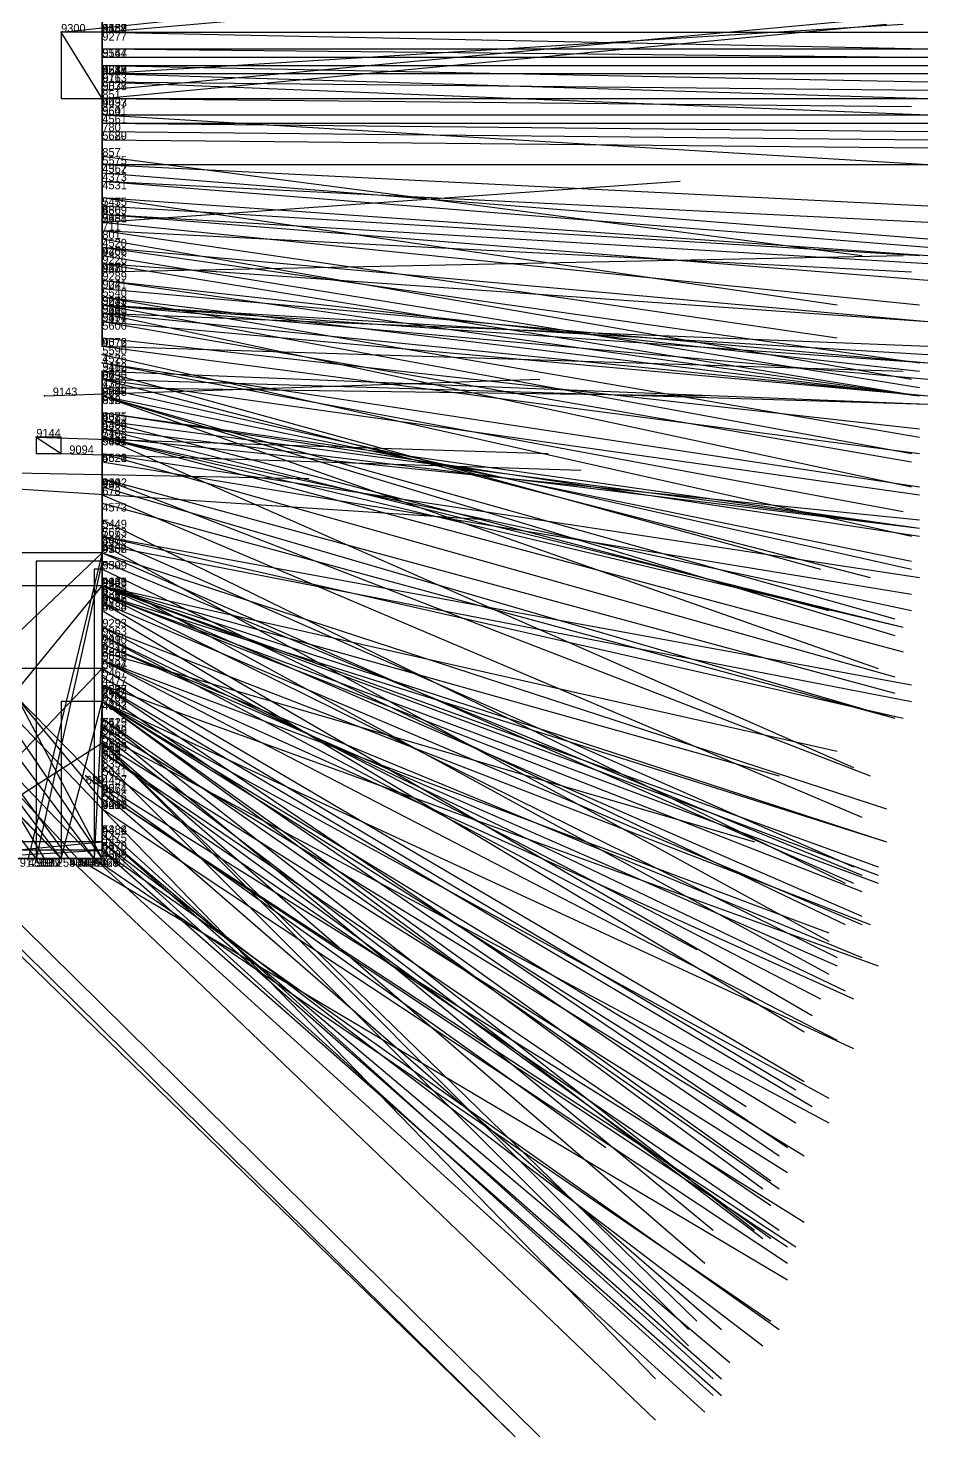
# Model space of a CAD drawing. Extents: x -0.07 to 1.1, y -0.07 to 1.1.
# Drawn here: x 0.991 to 1.1, y -0.07 to 0.1005 of the extents above; entities that cross this region are included whole.
import ezdxf

# ---------------------------------------------------------------- set-up
doc = ezdxf.new("R2010")
doc.units = 0
for name, color, linetype in [('Clients', 3, 'CONTINUOUS'), ('Facilities', 3, 'CONTINUOUS'), ('Facilities_lines', 3, 'CONTINUOUS'), ('Min_max_boxes', 1, 'CONTINUOUS'), ('Normals', 1, 'CONTINUOUS'), ('Source_points', 5, 'CONTINUOUS'), ('Text', 3, 'CONTINUOUS')]:
    doc.layers.add(name, color=color, linetype=linetype)

msp = doc.modelspace()

# ---------------------------------------------------------------- linework, layer by layer
at = {"layer": 'Clients', "color": 5}
for p in [(0.995, 0.1, 1), (1, 0.1, 0.558), (1, 0.098, 0.751), (1, 0.097, 0.658), (1, 0.096, 0.415), (1, 0.095, 0.719), (1, 0.094, 0.721), (1, 0.092, 0.305), (1, 0.089, 0.311), (1, 0.088, 0.711), (1, 0.084, 0.606), (1, 0.076, 0.016), (1, 0.073, 0.887), (1, 0.068, 0.844), (1, 0.067, 0.693), (1, 0.066, 0.665), (1, 0.062, 0.969), (1, 0.059, 0.942), (1, 0.053, 0.493), (0.995, 0.049, 1), (1, 0.046, 0.328), (1, 0.035, 0.219), (1, 0.033, 0.313), (1, 0.033, 0.993), (1, 0.023, 0.534), (1, 0.022, 0.538), (1, 0.021, 0.64), (1, 0.019, 0.304), (1, 0.019, 0.921), (1, 0.017, 0.595), (1, 0.014, 0.193), (1, 0.014, 0.541), (1, 0.013, 0.054), (1, 0.006, 0.464), (1, 0.004, 0.724), (1, 0.003, 0.437), (1, 0.002, 0.344), (0.992, 0, 0.656), (0.995, 0, 0.548), (0.999, 0, 0.144), (1, 0.001, 0.347), (1, 0.001, 0.439)]:
    msp.add_point(p, dxfattribs=at)
at = {"layer": 'Facilities', "color": 3}
for p in [(1, 0.1, 0.984), (1, 0.1, 0.837), (1, 0.098, 0.059), (1, 0.096, 0.118), (1, 0.095, 0.055), (1, 0.095, 0.369), (1, 0.095, 0.528), (1, 0.095, 0.777), (1, 0.095, 0.94), (1, 0.094, 0.203), (1, 0.093, 0.952), (1, 0.092, 0.058), (1, 0.092, 0.966), (1, 0.09, 0.166), (1, 0.09, 0.559), (1, 0.089, 0.247), (1, 0.087, 0.757), (1, 0.085, 0.023), (1, 0.084, 0.259), (1, 0.083, 0.351), (1, 0.082, 0.336), (1, 0.082, 0.338), (1, 0.08, 0.013), (1, 0.08, 0.697), (1, 0.079, 0.058), (1, 0.078, 0.233), (1, 0.078, 0.221), (1, 0.078, 0.274), (1, 0.077, 0.741), (1, 0.077, 0.996), (1, 0.076, 0.055), (1, 0.075, 0.359), (1, 0.074, 0.374), (1, 0.074, 0.814), (1, 0.072, 0.315), (1, 0.072, 0.337), (1, 0.071, 0.968), (1, 0.07, 0.123), (1, 0.07, 0.796), (1, 0.069, 0.909), (1, 0.068, 0.55), (1, 0.068, 0.908), (1, 0.067, 0.6), (1, 0.067, 0.69), (1, 0.067, 0.836), (1, 0.066, 0.194), (1, 0.066, 0.656), (1, 0.066, 0.942), (1, 0.065, 0.624), (1, 0.065, 0.802), (1, 0.063, 0.498), (1, 0.062, 0.545), (1, 0.061, 0.369), (1, 0.06, 0.068), (1, 0.06, 0.621), (1, 0.059, 0.022), (1, 0.058, 0.038), (1, 0.058, 0.268), (1, 0.058, 0.647), (1, 0.058, 0.94), (1, 0.057, 0.103), (1, 0.057, 0.993), (0.993, 0.056, 1), (1, 0.056, 0.171), (1, 0.056, 0.223), (1, 0.056, 0.858), (1, 0.056, 0.91), (1, 0.054, 0.464), (1, 0.054, 0.637), (1, 0.053, 0.027), (1, 0.052, 0.494), (1, 0.052, 0.712), (0.992, 0.051, 1), (1, 0.051, 0.185), (1, 0.051, 0.71), (1, 0.051, 0.538), (1, 0.051, 0.861), (1, 0.051, 0.942), (1, 0.049, 0.569), (1, 0.049, 0.646), (1, 0.048, 0.453), (1, 0.046, 0.146), (1, 0.045, 0.245), (1, 0.044, 0.153), (1, 0.043, 0.334), (1, 0.041, 0.732), (1, 0.039, 0.141), (1, 0.039, 0.452), (1, 0.039, 0.637), (1, 0.038, 0.179), (1, 0.038, 0.461), (1, 0.037, 0.835), (1, 0.037, 0.762), (1, 0.036, 0.662), (1, 0.034, 0.877), (1, 0.033, 0.479), (1, 0.033, 0.581), (1, 0.033, 0.766), (1, 0.033, 0.984), (1, 0.032, 0.068), (1, 0.032, 0.316), (1, 0.032, 0.633), (1, 0.032, 0.898), (1, 0.031, 0.303), (1, 0.031, 0.678), (1, 0.03, 0.554), (1, 0.028, 0.948), (1, 0.028, 0.92), (1, 0.027, 0.005), (1, 0.027, 0.932), (1, 0.026, 0.043), (1, 0.026, 0.438), (1, 0.025, 0.996), (1, 0.024, 0.513), (1, 0.024, 0.519), (1, 0.024, 0.977), (1, 0.021, 0.265), (1, 0.021, 0.498), (1, 0.021, 0.72), (1, 0.02, 0.909), (1, 0.019, 0.031), (1, 0.019, 0.134), (1, 0.019, 0.257), (1, 0.019, 0.771), (1, 0.017, 0.108), (1, 0.016, 0.658), (1, 0.016, 0.753), (1, 0.016, 0.977), (1, 0.015, 0.699), (1, 0.015, 0.776), (1, 0.014, 0.117), (1, 0.014, 0.973), (1, 0.013, 0.127), (1, 0.012, 0.19), (1, 0.011, 0.533), (0.998, 0.01), (1, 0.009, 0.173), (1, 0.009, 0.293), (1, 0.008, 0.439), (1, 0.008, 0.637), (1, 0.008, 0.779), (1, 0.007, 0.148), (1, 0.006, 0.927), (1, 0.006, 0.973), (1, 0.003, 0.477), (1, 0.002, 0.645), (0.993, 0, 0.972), (0.995, 0, 0.792), (0.995, 0, 0.837), (0.996, 0, 0.27), (0.996, 0, 0.537), (0.997, 0, 0.317), (0.997, 0, 0.549), (0.999, 0, 0.326), (0.999, 0, 0.554), (0.999, 0, 0.946), (1, 0, 0.195), (1, 0, 0.993)]:
    msp.add_point(p, dxfattribs=at)
at = {"layer": 'Facilities_lines', "color": 3}
for p, q in [((1, 0.095, 0.528), (1, 0.195, 0.54)), ((1, 0.095, 0.528), (1, 0.167, 0.52)), ((1, 0.095, 0.528), (1, 0.166, 0.535)), ((1, 0.095, 0.528), (1, 0.162, 0.542)), ((1, 0.095, 0.528), (1, 0.159, 0.509)), ((1, 0.095, 0.528), (1, 0.146, 0.539)), ((1, 0.095, 0.528), (1, 0.145, 0.517)), ((1, 0.143, 0.44), (1, 0.096, 0.415)), ((1, 0.095, 0.528), (1, 0.131, 0.509)), ((1, 0.128, 0.764), (1, 0.098, 0.751)), ((1, 0.128, 0.764), (1, 0.095, 0.719)), ((1, 0.095, 0.94), (1, 0.122, 0.986)), ((1, 0.119, 0.64), (1, 0.097, 0.658)), ((1, 0.095, 0.528), (1, 0.117, 0.542)), ((1, 0.1, 0.984), (1, 0.117, 0.982)), ((1, 0.11, 0.58), (1, 0.084, 0.606)), ((1, 0.11, 0.58), (1, 0.1, 0.558)), ((1, 0.095, 0.528), (1, 0.105, 0.473)), ((1, 0.103, 0.354), (1, 0.092, 0.305)), ((1, 0.103, 0.354), (1, 0.089, 0.311)), ((1, 0.095, 0.528), (1, 0.101, 0.484)), ((1, 0.092, 0.966), (0.995, 0.1, 1)), ((1, 0.087, 0.757), (1, 0.094, 0.721)), ((1, 0.093, 0.952), (1, 0.062, 0.969)), ((1, 0.087, 0.757), (1, 0.088, 0.711)), ((1, 0.08, 0.013), (1, 0.076, 0.016)), ((1, 0.077, 0.741), (1, 0.066, 0.665)), ((1, 0.066, 0.942), (1, 0.073, 0.887)), ((1, 0.065, 0.802), (1, 0.068, 0.844)), ((1, 0.067, 0.69), (1, 0.067, 0.693)), ((1, 0.059, 0.022), (1, 0.013, 0.054)), ((1, 0.058, 0.94), (1, 0.059, 0.942)), ((1, 0.052, 0.494), (1, 0.053, 0.493)), ((0.992, 0.051, 1), (0.995, 0.049, 1)), ((1, 0.043, 0.334), (1, 0.046, 0.328)), ((1, 0.037, 0.835), (0.961, 0, 0.857)), ((1, 0.037, 0.762), (0.991, 0, 0.813)), ((1, 0.036, 0.662), (0.992, 0, 0.656)), ((1, 0.036, 0.662), (1, 0.022, 0.538)), ((1, 0.019, 0.134), (1, 0.035, 0.219)), ((0.973, 0, 0.99), (1, 0.033, 0.993)), ((1, 0.032, 0.316), (1, 0.033, 0.313)), ((0.978, 0, 0.556), (1, 0.023, 0.534)), ((1, 0.008, 0.637), (1, 0.021, 0.64)), ((0.995, 0, 0.837), (1, 0.019, 0.921)), ((1, 0.019, 0.134), (0.999, 0, 0.144)), ((1, 0.009, 0.293), (1, 0.019, 0.304)), ((1, 0.008, 0.637), (1, 0.017, 0.595)), ((1, 0.016, 0.753), (1, 0.004, 0.724)), ((0.978, 0, 0.556), (1, 0.014, 0.541)), ((1, 0.012, 0.19), (1, 0.014, 0.193)), ((1, 0.008, 0.439), (1, 0.001, 0.439)), ((1, 0.008, 0.439), (1, 0.006, 0.464)), ((1, 0.008, 0.439), (1, 0.003, 0.437)), ((0.979, 0, 0.358), (1, 0.002, 0.344)), ((0.982, 0, 0.291), (1, 0.001, 0.347)), ((1, 0, 0.195), (0.987, 0, 0.213)), ((0.997, 0, 0.549), (0.995, 0, 0.548))]:
    msp.add_line(p, q, dxfattribs=at)
at = {"layer": 'Min_max_boxes', "color": 1}
for p, q in [((1, 0.097, 0.619), (1, 0.298, 0.619)), ((1, 0.298, 0.619), (1, 0.097, 0.619)), ((1, 0.097, 0.69), (1, 0.298, 0.69)), ((1, 0.298, 0.69), (1, 0.097, 0.69)), ((1, 0.096, 0.377), (1, 0.293, 0.377)), ((1, 0.293, 0.377), (1, 0.096, 0.377)), ((1, 0.096, 0.5), (1, 0.293, 0.5)), ((1, 0.293, 0.5), (1, 0.096, 0.5)), ((1, 0.089, 0.305), (1, 0.273, 0.305)), ((1, 0.273, 0.305), (1, 0.089, 0.305)), ((1, 0.089, 0.376), (1, 0.273, 0.376)), ((1, 0.273, 0.376), (1, 0.089, 0.376)), ((1, 0.095, 0.689), (1, 0.255, 0.689)), ((1, 0.255, 0.689), (1, 0.095, 0.689)), ((1, 0.095, 0.801), (1, 0.255, 0.801)), ((1, 0.255, 0.801), (1, 0.095, 0.801)), ((1, 0.084, 0.549), (1, 0.252, 0.549)), ((1, 0.252, 0.549), (1, 0.084, 0.549)), ((1, 0.084, 0.606), (1, 0.252, 0.606)), ((1, 0.252, 0.606), (1, 0.084, 0.606)), ((1, 0.095, 0.473), (1, 0.195, 0.473)), ((1, 0.195, 0.473), (1, 0.095, 0.473)), ((1, 0.095, 0.542), (1, 0.195, 0.542)), ((1, 0.195, 0.542), (1, 0.095, 0.542)), ((1, 0.095, 0.94), (1, 0.122, 0.94)), ((1, 0.122, 0.94), (1, 0.095, 0.94)), ((1, 0.095, 0.986), (1, 0.122, 0.986)), ((1, 0.122, 0.986), (1, 0.095, 0.986)), ((1, 0.1, 0.982), (1, 0.117, 0.982)), ((1, 0.117, 0.982), (1, 0.1, 0.982)), ((1, 0.1, 0.984), (1, 0.117, 0.984)), ((1, 0.117, 0.984), (1, 0.1, 0.984)), ((1, 0.1, 0.966), (0.995, 0.1, 0.966)), ((0.995, 0.1, 0.966), (0.995, 0.092, 0.966)), ((1, 0.1, 1), (0.995, 0.1, 1)), ((0.995, 0.1, 1), (0.995, 0.092, 1)), ((0.995, 0.1, 0.966), (0.995, 0.1, 1)), ((1, 0.092, 0.966), (1, 0.1, 0.966)), ((1, 0.092, 1), (1, 0.1, 1)), ((1, 0.1, 0.966), (1, 0.1, 1)), ((1, 0.1, 0.982), (1, 0.1, 0.982)), ((1, 0.1, 0.984), (1, 0.1, 0.984)), ((1, 0.1, 0.982), (1, 0.1, 0.984)), ((1, 0.1, 0.982), (1, 0.1, 0.984)), ((1, 0.097, 0.619), (1, 0.097, 0.619)), ((1, 0.097, 0.69), (1, 0.097, 0.69)), ((1, 0.097, 0.619), (1, 0.097, 0.69)), ((1, 0.097, 0.619), (1, 0.097, 0.69)), ((1, 0.096, 0.377), (1, 0.096, 0.377)), ((1, 0.096, 0.5), (1, 0.096, 0.5)), ((1, 0.096, 0.377), (1, 0.096, 0.5)), ((1, 0.096, 0.377), (1, 0.096, 0.5)), ((1, 0.095, 0.473), (1, 0.095, 0.473)), ((1, 0.095, 0.542), (1, 0.095, 0.542)), ((1, 0.095, 0.473), (1, 0.095, 0.542)), ((1, 0.095, 0.473), (1, 0.095, 0.542)), ((1, 0.095, 0.689), (1, 0.095, 0.689)), ((1, 0.095, 0.801), (1, 0.095, 0.801)), ((1, 0.095, 0.689), (1, 0.095, 0.801)), ((1, 0.095, 0.689), (1, 0.095, 0.801)), ((1, 0.095, 0.94), (1, 0.095, 0.94)), ((1, 0.095, 0.986), (1, 0.095, 0.986)), ((1, 0.095, 0.94), (1, 0.095, 0.986)), ((1, 0.095, 0.94), (1, 0.095, 0.986)), ((1, 0.087, 0.711), (1, 0.094, 0.711)), ((1, 0.094, 0.711), (1, 0.094, 0.711)), ((1, 0.094, 0.711), (1, 0.087, 0.711)), ((1, 0.087, 0.757), (1, 0.094, 0.757)), ((1, 0.094, 0.757), (1, 0.094, 0.757)), ((1, 0.094, 0.757), (1, 0.087, 0.757)), ((1, 0.094, 0.711), (1, 0.094, 0.757)), ((1, 0.094, 0.711), (1, 0.094, 0.757)), ((1, 0.062, 0.952), (1, 0.093, 0.952)), ((1, 0.093, 0.952), (1, 0.093, 0.952)), ((1, 0.093, 0.952), (1, 0.062, 0.952)), ((1, 0.062, 0.969), (1, 0.093, 0.969)), ((1, 0.093, 0.969), (1, 0.093, 0.969)), ((1, 0.093, 0.969), (1, 0.062, 0.969)), ((1, 0.093, 0.952), (1, 0.093, 0.969)), ((1, 0.093, 0.952), (1, 0.093, 0.969)), ((0.995, 0.092, 0.966), (1, 0.092, 0.966)), ((0.995, 0.092, 1), (1, 0.092, 1)), ((0.995, 0.092, 0.966), (0.995, 0.092, 1)), ((1, 0.092, 0.966), (1, 0.092, 1)), ((1, 0.089, 0.305), (1, 0.089, 0.305)), ((1, 0.089, 0.376), (1, 0.089, 0.376)), ((1, 0.089, 0.305), (1, 0.089, 0.376)), ((1, 0.089, 0.305), (1, 0.089, 0.376)), ((1, 0.087, 0.711), (1, 0.087, 0.711)), ((1, 0.087, 0.757), (1, 0.087, 0.757)), ((1, 0.087, 0.711), (1, 0.087, 0.757)), ((1, 0.087, 0.711), (1, 0.087, 0.757)), ((1, 0.084, 0.549), (1, 0.084, 0.549)), ((1, 0.084, 0.606), (1, 0.084, 0.606)), ((1, 0.084, 0.549), (1, 0.084, 0.606)), ((1, 0.084, 0.549), (1, 0.084, 0.606)), ((1, 0.076, 0.013), (1, 0.08, 0.013)), ((1, 0.08, 0.013), (1, 0.08, 0.013)), ((1, 0.08, 0.013), (1, 0.076, 0.013)), ((1, 0.076, 0.016), (1, 0.08, 0.016)), ((1, 0.08, 0.016), (1, 0.08, 0.016)), ((1, 0.08, 0.016), (1, 0.076, 0.016)), ((1, 0.08, 0.013), (1, 0.08, 0.016)), ((1, 0.08, 0.013), (1, 0.08, 0.016)), ((1, 0.066, 0.665), (1, 0.077, 0.665)), ((1, 0.077, 0.665), (1, 0.077, 0.665)), ((1, 0.077, 0.665), (1, 0.066, 0.665)), ((1, 0.066, 0.741), (1, 0.077, 0.741)), ((1, 0.077, 0.741), (1, 0.077, 0.741)), ((1, 0.077, 0.741), (1, 0.066, 0.741)), ((1, 0.077, 0.665), (1, 0.077, 0.741)), ((1, 0.077, 0.665), (1, 0.077, 0.741)), ((1, 0.076, 0.013), (1, 0.076, 0.013)), ((1, 0.076, 0.016), (1, 0.076, 0.016)), ((1, 0.076, 0.013), (1, 0.076, 0.016)), ((1, 0.076, 0.013), (1, 0.076, 0.016)), ((1, 0.066, 0.887), (1, 0.073, 0.887)), ((1, 0.073, 0.887), (1, 0.073, 0.887)), ((1, 0.073, 0.887), (1, 0.066, 0.887)), ((1, 0.066, 0.942), (1, 0.073, 0.942)), ((1, 0.073, 0.942), (1, 0.073, 0.942)), ((1, 0.073, 0.942), (1, 0.066, 0.942)), ((1, 0.073, 0.887), (1, 0.073, 0.942)), ((1, 0.073, 0.887), (1, 0.073, 0.942)), ((1, 0.065, 0.802), (1, 0.068, 0.802)), ((1, 0.068, 0.802), (1, 0.068, 0.802)), ((1, 0.068, 0.802), (1, 0.065, 0.802)), ((1, 0.065, 0.844), (1, 0.068, 0.844)), ((1, 0.068, 0.844), (1, 0.068, 0.844)), ((1, 0.068, 0.844), (1, 0.065, 0.844)), ((1, 0.068, 0.802), (1, 0.068, 0.844)), ((1, 0.068, 0.802), (1, 0.068, 0.844)), ((1, 0.067, 0.69), (1, 0.067, 0.69)), ((1, 0.067, 0.69), (1, 0.067, 0.69)), ((1, 0.067, 0.69), (1, 0.067, 0.69)), ((1, 0.067, 0.69), (1, 0.067, 0.69)), ((1, 0.067, 0.693), (1, 0.067, 0.693)), ((1, 0.067, 0.693), (1, 0.067, 0.693)), ((1, 0.067, 0.693), (1, 0.067, 0.693)), ((1, 0.067, 0.693), (1, 0.067, 0.693)), ((1, 0.067, 0.69), (1, 0.067, 0.693)), ((1, 0.067, 0.69), (1, 0.067, 0.693)), ((1, 0.067, 0.69), (1, 0.067, 0.693)), ((1, 0.067, 0.69), (1, 0.067, 0.693)), ((1, 0.066, 0.665), (1, 0.066, 0.665)), ((1, 0.066, 0.741), (1, 0.066, 0.741)), ((1, 0.066, 0.665), (1, 0.066, 0.741)), ((1, 0.066, 0.665), (1, 0.066, 0.741)), ((1, 0.066, 0.887), (1, 0.066, 0.887)), ((1, 0.066, 0.942), (1, 0.066, 0.942)), ((1, 0.066, 0.887), (1, 0.066, 0.942)), ((1, 0.066, 0.887), (1, 0.066, 0.942)), ((1, 0.065, 0.802), (1, 0.065, 0.802)), ((1, 0.065, 0.844), (1, 0.065, 0.844)), ((1, 0.065, 0.802), (1, 0.065, 0.844)), ((1, 0.065, 0.802), (1, 0.065, 0.844)), ((1, 0.062, 0.952), (1, 0.062, 0.952)), ((1, 0.062, 0.969), (1, 0.062, 0.969)), ((1, 0.062, 0.952), (1, 0.062, 0.969)), ((1, 0.062, 0.952), (1, 0.062, 0.969)), ((1, 0.013, 0.022), (1, 0.059, 0.022)), ((1, 0.059, 0.022), (1, 0.059, 0.022)), ((1, 0.059, 0.022), (1, 0.013, 0.022)), ((1, 0.013, 0.054), (1, 0.059, 0.054)), ((1, 0.059, 0.054), (1, 0.059, 0.054)), ((1, 0.059, 0.054), (1, 0.013, 0.054)), ((1, 0.059, 0.022), (1, 0.059, 0.054)), ((1, 0.059, 0.022), (1, 0.059, 0.054)), ((1, 0.058, 0.94), (1, 0.059, 0.94)), ((1, 0.059, 0.94), (1, 0.059, 0.94)), ((1, 0.059, 0.94), (1, 0.058, 0.94)), ((1, 0.058, 0.942), (1, 0.059, 0.942)), ((1, 0.059, 0.942), (1, 0.059, 0.942)), ((1, 0.059, 0.942), (1, 0.058, 0.942)), ((1, 0.059, 0.94), (1, 0.059, 0.942)), ((1, 0.059, 0.94), (1, 0.059, 0.942)), ((1, 0.058, 0.94), (1, 0.058, 0.94)), ((1, 0.058, 0.942), (1, 0.058, 0.942)), ((1, 0.058, 0.94), (1, 0.058, 0.942)), ((1, 0.058, 0.94), (1, 0.058, 0.942)), ((1, 0.052, 0.493), (1, 0.053, 0.493)), ((1, 0.053, 0.493), (1, 0.053, 0.493)), ((1, 0.053, 0.493), (1, 0.052, 0.493)), ((1, 0.052, 0.494), (1, 0.053, 0.494)), ((1, 0.053, 0.494), (1, 0.053, 0.494)), ((1, 0.053, 0.494), (1, 0.052, 0.494)), ((1, 0.053, 0.493), (1, 0.053, 0.494)), ((1, 0.053, 0.493), (1, 0.053, 0.494)), ((1, 0.052, 0.493), (1, 0.052, 0.493)), ((1, 0.052, 0.494), (1, 0.052, 0.494)), ((1, 0.052, 0.493), (1, 0.052, 0.494)), ((1, 0.052, 0.493), (1, 0.052, 0.494)), ((0.995, 0.051, 1), (0.992, 0.051, 1)), ((0.992, 0.051, 1), (0.992, 0.049, 1)), ((0.995, 0.051, 1), (0.992, 0.051, 1)), ((0.992, 0.051, 1), (0.992, 0.049, 1)), ((0.992, 0.051, 1), (0.992, 0.051, 1)), ((0.995, 0.049, 1), (0.995, 0.051, 1)), ((0.995, 0.049, 1), (0.995, 0.051, 1)), ((0.995, 0.051, 1), (0.995, 0.051, 1)), ((0.992, 0.049, 1), (0.995, 0.049, 1)), ((0.992, 0.049, 1), (0.995, 0.049, 1)), ((0.992, 0.049, 1), (0.992, 0.049, 1)), ((0.995, 0.049, 1), (0.995, 0.049, 1)), ((1, 0.043, 0.328), (1, 0.046, 0.328)), ((1, 0.046, 0.328), (1, 0.046, 0.328)), ((1, 0.046, 0.328), (1, 0.043, 0.328)), ((1, 0.043, 0.334), (1, 0.046, 0.334)), ((1, 0.046, 0.334), (1, 0.046, 0.334)), ((1, 0.046, 0.334), (1, 0.043, 0.334)), ((1, 0.046, 0.328), (1, 0.046, 0.334)), ((1, 0.046, 0.328), (1, 0.046, 0.334)), ((1, 0.043, 0.328), (1, 0.043, 0.328)), ((1, 0.043, 0.334), (1, 0.043, 0.334)), ((1, 0.043, 0.328), (1, 0.043, 0.334)), ((1, 0.043, 0.328), (1, 0.043, 0.334)), ((1, 0.037, 0.835), (0.961, 0.037, 0.835)), ((1, 0.037, 0.857), (0.961, 0.037, 0.857)), ((1, 0.037, 0.762), (0.991, 0.037, 0.762)), ((1, 0.037, 0.813), (0.991, 0.037, 0.813)), ((1, 0.036, 0.538), (0.992, 0.036, 0.538)), ((0.992, 0.036, 0.538), (0.992, 0, 0.538)), ((1, 0.036, 0.662), (0.992, 0.036, 0.662)), ((0.992, 0.036, 0.662), (0.992, 0, 0.662)), ((0.992, 0.036, 0.538), (0.992, 0.036, 0.662)), ((1, 0, 0.835), (1, 0.037, 0.835)), ((1, 0, 0.857), (1, 0.037, 0.857)), ((1, 0.037, 0.835), (1, 0.037, 0.857)), ((1, 0, 0.762), (1, 0.037, 0.762)), ((1, 0, 0.813), (1, 0.037, 0.813)), ((1, 0.037, 0.762), (1, 0.037, 0.813)), ((1, 0, 0.538), (1, 0.036, 0.538)), ((1, 0, 0.662), (1, 0.036, 0.662)), ((1, 0.036, 0.538), (1, 0.036, 0.662)), ((1, 0.035, 0.134), (0.999, 0.035, 0.134)), ((0.999, 0.035, 0.134), (0.999, 0, 0.134)), ((1, 0.035, 0.219), (0.999, 0.035, 0.219)), ((0.999, 0.035, 0.219), (0.999, 0, 0.219)), ((0.999, 0.035, 0.134), (0.999, 0.035, 0.219)), ((1, 0, 0.134), (1, 0.035, 0.134)), ((1, 0, 0.219), (1, 0.035, 0.219)), ((1, 0.035, 0.134), (1, 0.035, 0.219)), ((1, 0.033, 0.99), (0.956, 0.033, 0.99)), ((1, 0.033, 1), (0.956, 0.033, 1)), ((1, 0.032, 0.313), (1, 0.033, 0.313)), ((1, 0.033, 0.313), (1, 0.033, 0.313)), ((1, 0.033, 0.313), (1, 0.032, 0.313)), ((1, 0.032, 0.316), (1, 0.033, 0.316)), ((1, 0.033, 0.316), (1, 0.033, 0.316)), ((1, 0.033, 0.316), (1, 0.032, 0.316)), ((1, 0.033, 0.313), (1, 0.033, 0.316)), ((1, 0.033, 0.313), (1, 0.033, 0.316)), ((1, 0, 0.99), (1, 0.033, 0.99)), ((1, 0, 1), (1, 0.033, 1)), ((1, 0.033, 0.99), (1, 0.033, 1)), ((1, 0.032, 0.313), (1, 0.032, 0.313)), ((1, 0.032, 0.316), (1, 0.032, 0.316)), ((1, 0.032, 0.313), (1, 0.032, 0.316)), ((1, 0.032, 0.313), (1, 0.032, 0.316)), ((1, 0.023, 0.534), (0.978, 0.023, 0.534)), ((1, 0.023, 0.556), (0.978, 0.023, 0.556)), ((1, 0, 0.534), (1, 0.023, 0.534)), ((1, 0, 0.556), (1, 0.023, 0.556)), ((1, 0.023, 0.534), (1, 0.023, 0.556)), ((1, 0.008, 0.595), (1, 0.021, 0.595)), ((1, 0.021, 0.595), (1, 0.021, 0.595)), ((1, 0.021, 0.595), (1, 0.008, 0.595)), ((1, 0.008, 0.64), (1, 0.021, 0.64)), ((1, 0.021, 0.64), (1, 0.021, 0.64)), ((1, 0.021, 0.64), (1, 0.008, 0.64)), ((1, 0.021, 0.595), (1, 0.021, 0.64)), ((1, 0.021, 0.595), (1, 0.021, 0.64)), ((1, 0.019, 0.837), (0.995, 0.019, 0.837)), ((0.995, 0.019, 0.837), (0.995, 0, 0.837)), ((1, 0.019, 0.921), (0.995, 0.019, 0.921)), ((0.995, 0.019, 0.921), (0.995, 0, 0.921)), ((0.995, 0.019, 0.837), (0.995, 0.019, 0.921)), ((1, 0.009, 0.293), (1, 0.019, 0.293)), ((1, 0.019, 0.293), (1, 0.019, 0.293)), ((1, 0.019, 0.293), (1, 0.009, 0.293)), ((1, 0.009, 0.304), (1, 0.019, 0.304)), ((1, 0.019, 0.304), (1, 0.019, 0.304)), ((1, 0.019, 0.304), (1, 0.009, 0.304)), ((1, 0.019, 0.293), (1, 0.019, 0.304)), ((1, 0.019, 0.293), (1, 0.019, 0.304)), ((1, 0, 0.837), (1, 0.019, 0.837)), ((1, 0, 0.921), (1, 0.019, 0.921)), ((1, 0.019, 0.837), (1, 0.019, 0.921)), ((1, 0.004, 0.724), (1, 0.016, 0.724)), ((1, 0.016, 0.724), (1, 0.016, 0.724)), ((1, 0.016, 0.724), (1, 0.004, 0.724)), ((1, 0.004, 0.753), (1, 0.016, 0.753)), ((1, 0.016, 0.753), (1, 0.016, 0.753)), ((1, 0.016, 0.753), (1, 0.004, 0.753)), ((1, 0.016, 0.724), (1, 0.016, 0.753)), ((1, 0.016, 0.724), (1, 0.016, 0.753)), ((1, 0.012, 0.19), (1, 0.014, 0.19)), ((1, 0.014, 0.19), (1, 0.014, 0.19)), ((1, 0.014, 0.19), (1, 0.012, 0.19)), ((1, 0.012, 0.193), (1, 0.014, 0.193)), ((1, 0.014, 0.193), (1, 0.014, 0.193)), ((1, 0.014, 0.193), (1, 0.012, 0.193)), ((1, 0.014, 0.19), (1, 0.014, 0.193)), ((1, 0.014, 0.19), (1, 0.014, 0.193)), ((1, 0.013, 0.022), (1, 0.013, 0.022)), ((1, 0.013, 0.054), (1, 0.013, 0.054)), ((1, 0.013, 0.022), (1, 0.013, 0.054)), ((1, 0.013, 0.022), (1, 0.013, 0.054)), ((1, 0.012, 0.19), (1, 0.012, 0.19)), ((1, 0.012, 0.193), (1, 0.012, 0.193)), ((1, 0.012, 0.19), (1, 0.012, 0.193)), ((1, 0.012, 0.19), (1, 0.012, 0.193)), ((1, 0.009, 0.293), (1, 0.009, 0.293)), ((1, 0.009, 0.304), (1, 0.009, 0.304)), ((1, 0.009, 0.293), (1, 0.009, 0.304)), ((1, 0.009, 0.293), (1, 0.009, 0.304)), ((1, 0.001, 0.437), (1, 0.008, 0.437)), ((1, 0.008, 0.437), (1, 0.008, 0.437)), ((1, 0.008, 0.437), (1, 0.001, 0.437)), ((1, 0.001, 0.464), (1, 0.008, 0.464)), ((1, 0.008, 0.464), (1, 0.008, 0.464)), ((1, 0.008, 0.464), (1, 0.001, 0.464)), ((1, 0.008, 0.437), (1, 0.008, 0.464)), ((1, 0.008, 0.437), (1, 0.008, 0.464)), ((1, 0.008, 0.595), (1, 0.008, 0.595)), ((1, 0.008, 0.64), (1, 0.008, 0.64)), ((1, 0.008, 0.595), (1, 0.008, 0.64)), ((1, 0.008, 0.595), (1, 0.008, 0.64)), ((1, 0.004, 0.724), (1, 0.004, 0.724)), ((1, 0.004, 0.753), (1, 0.004, 0.753)), ((1, 0.004, 0.724), (1, 0.004, 0.753)), ((1, 0.004, 0.724), (1, 0.004, 0.753)), ((1, 0.002, 0.344), (0.978, 0.002, 0.344)), ((1, 0.002, 0.358), (0.978, 0.002, 0.358)), ((1, 0, 0.344), (1, 0.002, 0.344)), ((1, 0, 0.358), (1, 0.002, 0.358)), ((1, 0.002, 0.344), (1, 0.002, 0.358)), ((0.956, 0, 0.99), (1, 0, 0.99)), ((0.956, 0, 1), (1, 0, 1)), ((0.961, 0, 0.835), (1, 0, 0.835)), ((0.961, 0, 0.857), (1, 0, 0.857)), ((0.978, 0, 0.344), (1, 0, 0.344)), ((0.978, 0, 0.358), (1, 0, 0.358)), ((0.978, 0, 0.534), (1, 0, 0.534)), ((0.978, 0, 0.556), (1, 0, 0.556)), ((1, 0.001, 0.291), (0.982, 0.001, 0.291)), ((1, 0.001, 0.347), (0.982, 0.001, 0.347)), ((0.982, 0, 0.291), (1, 0, 0.291)), ((0.982, 0, 0.347), (1, 0, 0.347)), ((0.987, 0, 0.195), (1, 0, 0.195)), ((1, 0, 0.195), (0.987, 0, 0.195)), ((0.987, 0, 0.213), (1, 0, 0.213)), ((1, 0, 0.213), (0.987, 0, 0.213)), ((0.991, 0, 0.762), (1, 0, 0.762)), ((0.991, 0, 0.813), (1, 0, 0.813)), ((0.992, 0, 0.538), (1, 0, 0.538)), ((0.992, 0, 0.662), (1, 0, 0.662)), ((0.992, 0, 0.538), (0.992, 0, 0.662)), ((0.995, 0, 0.548), (0.997, 0, 0.548)), ((0.997, 0, 0.548), (0.995, 0, 0.548)), ((0.995, 0, 0.548), (0.995, 0, 0.548)), ((0.995, 0, 0.549), (0.997, 0, 0.549)), ((0.997, 0, 0.549), (0.995, 0, 0.549)), ((0.995, 0, 0.549), (0.995, 0, 0.549)), ((0.995, 0, 0.548), (0.995, 0, 0.549)), ((0.995, 0, 0.548), (0.995, 0, 0.549)), ((0.995, 0, 0.837), (1, 0, 0.837)), ((0.995, 0, 0.921), (1, 0, 0.921)), ((0.995, 0, 0.837), (0.995, 0, 0.921)), ((0.997, 0, 0.548), (0.997, 0, 0.548)), ((0.997, 0, 0.549), (0.997, 0, 0.549)), ((0.997, 0, 0.548), (0.997, 0, 0.549)), ((0.997, 0, 0.548), (0.997, 0, 0.549)), ((0.999, 0, 0.134), (1, 0, 0.134)), ((0.999, 0, 0.219), (1, 0, 0.219)), ((0.999, 0, 0.134), (0.999, 0, 0.219)), ((1, 0, 0.291), (1, 0.001, 0.291)), ((1, 0, 0.347), (1, 0.001, 0.347)), ((1, 0.001, 0.291), (1, 0.001, 0.347)), ((1, 0.001, 0.437), (1, 0.001, 0.437)), ((1, 0.001, 0.464), (1, 0.001, 0.464)), ((1, 0.001, 0.437), (1, 0.001, 0.464)), ((1, 0.001, 0.437), (1, 0.001, 0.464)), ((1, 0, 0.134), (1, 0, 0.219)), ((1, 0, 0.195), (1, 0, 0.195)), ((1, 0, 0.213), (1, 0, 0.213)), ((1, 0, 0.195), (1, 0, 0.213)), ((1, 0, 0.195), (1, 0, 0.213)), ((1, 0, 0.291), (1, 0, 0.347)), ((1, 0, 0.344), (1, 0, 0.358)), ((1, 0, 0.534), (1, 0, 0.556)), ((1, 0, 0.538), (1, 0, 0.662)), ((1, 0, 0.835), (1, 0, 0.857)), ((1, 0, 0.837), (1, 0, 0.921)), ((1, 0, 0.99), (1, 0, 1)), ((1, 0, 0.762), (1, 0, 0.813))]:
    msp.add_line(p, q, dxfattribs=at)
at = {"layer": 'Normals', "color": 1}
for p, q in [((1, 0.1, 0.984), (1.091, 0.108, 1.024)), ((0.995, 0.1, 1), (1.061, 0.107, 1.074)), ((1, 0.093, 0.952), (1.097, 0.102, 0.976)), ((1, 0.092, 0.966), (1.095, 0.101, 0.998)), ((1, 0.095, 0.94), (1.097, 0.101, 0.962)), ((1, 0.1, 0.558), (1.1, 0.1, 0.558)), ((1, 0.1, 0.837), (1.1, 0.098, 0.837)), ((1, 0.098, 0.059), (1.098, 0.097, 0.041)), ((1, 0.098, 0.751), (1.1, 0.098, 0.751)), ((1, 0.097, 0.658), (1.1, 0.097, 0.658)), ((1, 0.096, 0.118), (1.1, 0.094, 0.117)), ((1, 0.096, 0.415), (1.1, 0.096, 0.415)), ((1, 0.095, 0.055), (1.098, 0.095, 0.037)), ((1, 0.095, 0.369), (1.1, 0.092, 0.37)), ((1, 0.095, 0.528), (1.1, 0.095, 0.528)), ((1, 0.095, 0.719), (1.1, 0.095, 0.719)), ((1, 0.095, 0.777), (1.1, 0.095, 0.777)), ((1, 0.094, 0.203), (1.1, 0.09, 0.204)), ((1, 0.094, 0.721), (1.1, 0.093, 0.721)), ((1, 0.092, 0.058), (1.098, 0.091, 0.038)), ((1, 0.092, 0.305), (1.1, 0.092, 0.305)), ((1, 0.09, 0.166), (1.1, 0.084, 0.165)), ((1, 0.09, 0.559), (1.1, 0.09, 0.559)), ((1, 0.089, 0.247), (1.1, 0.088, 0.247)), ((1, 0.089, 0.311), (1.1, 0.089, 0.311)), ((1, 0.088, 0.711), (1.1, 0.087, 0.711)), ((1, 0.087, 0.757), (1.1, 0.086, 0.757)), ((1, 0.007, 0.148), (0.936, 0.084, 0.149)), ((1, 0.085, 0.023), (1.092, 0.073, -0.015)), ((1, 0.084, 0.259), (1.1, 0.079, 0.259)), ((1, 0.084, 0.606), (1.1, 0.084, 0.606)), ((0.993, 0, 0.972), (0.943, 0.083, 0.947)), ((1, 0, 0.195), (0.944, 0.082, 0.186)), ((1, 0, 0.993), (0.956, 0.083, 0.958)), ((1, 0.083, 0.351), (1.1, 0.075, 0.355)), ((1, 0.082, 0.336), (1.1, 0.077, 0.338)), ((1, 0.082, 0.338), (1.1, 0.074, 0.34)), ((1, 0.077, 0.996), (1.07, 0.082, 1.067)), ((1, 0.009, 0.173), (0.93, 0.08, 0.173)), ((0.992, 0, 0.656), (0.93, 0.079, 0.66)), ((0.995, 0, 0.837), (0.935, 0.08, 0.837)), ((0.996, 0, 0.27), (0.937, 0.08, 0.275)), ((0.999, 0, 0.144), (0.939, 0.08, 0.146)), ((1, 0.08, 0.013), (1.089, 0.067, -0.03)), ((1, 0.08, 0.697), (1.1, 0.073, 0.696)), ((1, 0.079, 0.058), (1.099, 0.073, 0.043)), ((1, 0.006, 0.927), (0.931, 0.078, 0.937)), ((1, 0.078, 0.233), (1.1, 0.072, 0.233)), ((1, 0.078, 0.221), (1.1, 0.07, 0.221)), ((1, 0.078, 0.274), (1.1, 0.072, 0.274)), ((1, 0.077, 0.741), (1.099, 0.067, 0.742)), ((1, 0.076, 0.055), (1.098, 0.071, 0.034)), ((1, 0.076, 0.016), (1.089, 0.063, -0.027)), ((1, 0.075, 0.359), (1.098, 0.058, 0.37)), ((1, 0.074, 0.374), (1.099, 0.06, 0.376)), ((1, 0.074, 0.814), (1.1, 0.065, 0.816)), ((0.995, 0, 0.792), (0.926, 0.072, 0.789)), ((0.997, 0, 0.549), (0.929, 0.073, 0.539)), ((0.999, 0, 0.946), (0.93, 0.072, 0.94)), ((1, 0.073, 0.887), (1.099, 0.057, 0.881)), ((1, 0.071, 0.968), (1.097, 0.073, 0.993)), ((1, 0.072, 0.315), (1.1, 0.065, 0.316)), ((1, 0.072, 0.337), (1.099, 0.056, 0.344)), ((0.995, 0, 0.548), (0.926, 0.071, 0.536)), ((1, 0.07, 0.123), (1.099, 0.056, 0.124)), ((1, 0.07, 0.796), (1.099, 0.059, 0.797)), ((1, 0.069, 0.909), (1.1, 0.06, 0.907)), ((1, 0.068, 0.55), (1.099, 0.056, 0.551)), ((1, 0.068, 0.844), (1.099, 0.051, 0.846)), ((1, 0.068, 0.908), (1.099, 0.056, 0.904)), ((1, 0.067, 0.693), (1.1, 0.06, 0.693)), ((1, 0.067, 0.6), (1.1, 0.058, 0.598)), ((1, 0.067, 0.69), (1.1, 0.061, 0.69)), ((1, 0.067, 0.836), (1.098, 0.049, 0.838)), ((1, 0.066, 0.194), (1.098, 0.045, 0.196)), ((1, 0.066, 0.665), (1.1, 0.056, 0.665)), ((1, 0.066, 0.656), (1.1, 0.056, 0.657)), ((1, 0.066, 0.942), (1.1, 0.062, 0.951)), ((1, 0.065, 0.624), (1.1, 0.056, 0.622)), ((1, 0.065, 0.802), (1.098, 0.048, 0.806)), ((1, 0.063, 0.498), (1.099, 0.052, 0.499)), ((1, 0.062, 0.545), (1.099, 0.049, 0.546)), ((1, 0.062, 0.969), (1.097, 0.059, 0.992)), ((1, 0.061, 0.369), (1.098, 0.039, 0.372)), ((1, 0.06, 0.068), (1.097, 0.042, 0.051)), ((1, 0.06, 0.621), (1.099, 0.045, 0.62)), ((0.993, 0.056, 1), (1.053, 0.058, 1.08)), ((1, 0.059, 0.022), (1.087, 0.035, -0.021)), ((1, 0.059, 0.942), (1.1, 0.055, 0.95)), ((1, 0.058, 0.038), (1.093, 0.034, 0.009)), ((1, 0.058, 0.268), (1.099, 0.044, 0.267)), ((1, 0.058, 0.647), (1.099, 0.044, 0.645)), ((1, 0.058, 0.94), (1.1, 0.055, 0.948)), ((1, 0.057, 0.103), (1.098, 0.035, 0.105)), ((1, 0.057, 0.993), (1.073, 0.056, 1.061)), ((1, 0.056, 0.171), (1.096, 0.027, 0.176)), ((1, 0.056, 0.223), (1.098, 0.036, 0.221)), ((1, 0.056, 0.858), (1.094, 0.023, 0.858)), ((1, 0.056, 0.91), (1.096, 0.029, 0.901)), ((1, 0.054, 0.464), (1.099, 0.04, 0.459)), ((1, 0.054, 0.637), (1.099, 0.039, 0.637)), ((1, 0.053, 0.027), (1.088, 0.03, -0.015)), ((1, 0.053, 0.493), (1.099, 0.04, 0.493)), ((1, 0.052, 0.494), (1.099, 0.04, 0.493)), ((1, 0.052, 0.712), (1.097, 0.028, 0.717)), ((0.992, 0.051, 1), (1.054, 0.049, 1.078)), ((1, 0.051, 0.185), (1.097, 0.028, 0.188)), ((1, 0.051, 0.71), (1.098, 0.03, 0.712)), ((1, 0.051, 0.538), (1.097, 0.025, 0.54)), ((1, 0.051, 0.861), (1.091, 0.011, 0.857)), ((1, 0.051, 0.942), (1.099, 0.041, 0.955)), ((0.995, 0.049, 1), (1.058, 0.047, 1.078)), ((1, 0.049, 0.569), (1.096, 0.022, 0.568)), ((1, 0.049, 0.646), (1.099, 0.034, 0.644)), ((1, 0.048, 0.453), (1.098, 0.032, 0.447)), ((0.974, 0.047, 1), (1.025, 0.046, 1.086)), ((0.986, 0.045, 1), (1.047, 0.041, 1.079)), ((1, 0.046, 0.146), (1.093, 0.01, 0.145)), ((1, 0.046, 0.328), (1.096, 0.02, 0.339)), ((1, 0.045, 0.245), (1.096, 0.017, 0.242)), ((1, 0.044, 0.153), (1.092, 0.005, 0.154)), ((1, 0.043, 0.334), (1.096, 0.017, 0.344)), ((1, 0.041, 0.732), (1.09, -0.003, 0.73)), ((1, 0.039, 0.141), (1.091, -0.001, 0.14)), ((1, 0.039, 0.452), (1.098, 0.021, 0.445)), ((1, 0.039, 0.637), (1.097, 0.017, 0.632)), ((1, 0.038, 0.179), (1.088, -0.01, 0.182)), ((1, 0.038, 0.461), (1.098, 0.019, 0.454)), ((1, 0.037, 0.835), (1.091, -0.003, 0.839)), ((1, 0.037, 0.762), (1.095, 0.006, 0.762)), ((1, 0.036, 0.662), (1.092, -0.002, 0.666)), ((1, 0.035, 0.219), (1.09, -0.008, 0.22)), ((1, 0.034, 0.877), (1.088, -0.014, 0.872)), ((1, 0.033, 0.313), (1.094, -0.001, 0.319)), ((1, 0.033, 0.479), (1.095, 0.002, 0.478)), ((1, 0.033, 0.581), (1.092, -0.007, 0.579)), ((1, 0.033, 0.993), (1.082, 0.01, 1.046)), ((1, 0.033, 0.766), (1.094, -0.002, 0.764)), ((1, 0.033, 0.984), (1.089, 0.013, 1.025)), ((1, 0.032, 0.068), (1.092, -0.004, 0.053)), ((1, 0.032, 0.316), (1.094, -0.003, 0.322)), ((1, 0.032, 0.633), (1.095, 0.002, 0.631)), ((1, 0.032, 0.898), (1.089, -0.012, 0.887)), ((1, 0.031, 0.303), (1.092, -0.008, 0.308)), ((1, 0.031, 0.678), (1.086, -0.019, 0.681)), ((1, 0.03, 0.554), (1.085, -0.021, 0.566)), ((1, 0.028, 0.948), (1.093, -0.008, 0.955)), ((1, 0.028, 0.92), (1.087, -0.017, 0.903)), ((1, 0.027, 0.005), (1.072, -0.011, -0.053)), ((1, 0.027, 0.932), (1.09, -0.016, 0.929)), ((1, 0.026, 0.043), (1.089, -0.013, 0.019)), ((1, 0.026, 0.438), (1.092, -0.012, 0.427)), ((1, 0.025, 0.996), (1.079, 0.002, 1.053)), ((1, 0.024, 0.513), (1.091, -0.017, 0.519)), ((1, 0.024, 0.519), (1.089, -0.022, 0.526)), ((1, 0.024, 0.977), (1.088, -0.009, 1.012)), ((1, 0.023, 0.534), (1.085, -0.027, 0.55)), ((1, 0.022, 0.538), (1.084, -0.028, 0.557)), ((1, 0.021, 0.265), (1.086, -0.03, 0.26)), ((1, 0.021, 0.498), (1.094, -0.013, 0.5)), ((1, 0.021, 0.64), (1.083, -0.035, 0.641)), ((1, 0.021, 0.72), (1.083, -0.035, 0.725)), ((1, 0.02, 0.909), (1.082, -0.036, 0.9)), ((1, 0.019, 0.031), (1.078, -0.03, -0.007)), ((1, 0.019, 0.134), (1.08, -0.04, 0.128)), ((1, 0.019, 0.304), (1.088, -0.029, 0.308)), ((1, 0.019, 0.257), (1.081, -0.039, 0.256)), ((1, 0.019, 0.771), (1.091, -0.023, 0.771)), ((1, 0.019, 0.921), (1.084, -0.032, 0.905)), ((1, 0.017, 0.108), (1.082, -0.04, 0.1)), ((1, 0.017, 0.595), (1.079, -0.045, 0.6)), ((1, 0.016, 0.658), (1.085, -0.036, 0.665)), ((1, 0.016, 0.753), (1.085, -0.036, 0.745)), ((1, 0.016, 0.977), (1.074, -0.045, 1.007)), ((1, 0.015, 0.699), (1.08, -0.046, 0.7)), ((1, 0.015, 0.776), (1.088, -0.032, 0.775)), ((1, 0.014, 0.193), (1.071, -0.057, 0.199)), ((1, 0.014, 0.117), (1.072, -0.056, 0.112)), ((1, 0.014, 0.541), (1.083, -0.038, 0.56)), ((1, 0.014, 0.973), (1.073, -0.049, 0.998)), ((1, 0.013, 0.127), (1.081, -0.046, 0.125)), ((1, 0.013, 0.054), (1.081, -0.042, 0.031)), ((1, 0.012, 0.19), (1.071, -0.059, 0.196)), ((1, 0.011, 0.533), (1.082, -0.045, 0.545)), ((0.998, 0.01), (1.061, -0.035, -0.063)), ((1, 0.009, 0.293), (1.085, -0.044, 0.292)), ((1, 0.008, 0.439), (1.075, -0.057, 0.433)), ((1, 0.008, 0.637), (1.084, -0.047, 0.64)), ((1, 0.008, 0.779), (1.083, -0.047, 0.782)), ((1, 0.006, 0.464), (1.083, -0.049, 0.457)), ((1, 0.006, 0.973), (1.067, -0.063, 0.999)), ((1, 0.004, 0.724), (1.074, -0.063, 0.722)), ((1, 0.003, 0.477), (1.076, -0.061, 0.473)), ((1, 0.003, 0.437), (1.075, -0.063, 0.431)), ((1, 0.002, 0.344), (1.08, -0.059, 0.349)), ((1, 0.002, 0.645), (1.074, -0.065, 0.649)), ((0.978, 0, 0.357), (1.05, -0.07, 0.35)), ((0.979, 0, 0.358), (1.05, -0.07, 0.351)), ((0.982, 0, 0.52), (1.053, -0.07, 0.529)), ((0.996, 0, 0.537), (1.067, -0.068, 0.551)), ((0.997, 0, 0.317), (1.083, -0.051, 0.322)), ((0.999, 0, 0.326), (1.081, -0.056, 0.335)), ((0.999, 0, 0.554), (1.073, -0.067, 0.56)), ((1, 0.001, 0.439), (1.075, -0.065, 0.433)), ((1, 0.001, 0.347), (1.082, -0.057, 0.347))]:
    msp.add_line(p, q, dxfattribs=at)
at = {"layer": 'Source_points', "color": 5}
for p in [(0.995, 0.1, 1), (1, 0.1, 0.558), (1, 0.1, 0.984), (1, 0.1, 0.837), (1, 0.098, 0.059), (1, 0.098, 0.751), (1, 0.097, 0.658), (1, 0.096, 0.118), (1, 0.096, 0.415), (1, 0.095, 0.055), (1, 0.095, 0.369), (1, 0.095, 0.528), (1, 0.095, 0.719), (1, 0.095, 0.777), (1, 0.095, 0.94), (1, 0.094, 0.203), (1, 0.094, 0.721), (1, 0.093, 0.952), (1, 0.092, 0.058), (1, 0.092, 0.305), (1, 0.092, 0.966), (1, 0.09, 0.166), (1, 0.09, 0.559), (1, 0.089, 0.247), (1, 0.089, 0.311), (1, 0.088, 0.711), (1, 0.087, 0.757), (1, 0.085, 0.023), (1, 0.084, 0.259), (1, 0.084, 0.606), (1, 0.083, 0.351), (1, 0.082, 0.336), (1, 0.082, 0.338), (1, 0.08, 0.013), (1, 0.08, 0.697), (1, 0.079, 0.058), (1, 0.078, 0.233), (1, 0.078, 0.221), (1, 0.078, 0.274), (1, 0.077, 0.741), (1, 0.077, 0.996), (1, 0.076, 0.055), (1, 0.076, 0.016), (1, 0.075, 0.359), (1, 0.074, 0.374), (1, 0.074, 0.814), (1, 0.073, 0.887), (1, 0.072, 0.315), (1, 0.072, 0.337), (1, 0.071, 0.968), (1, 0.07, 0.123), (1, 0.07, 0.796), (1, 0.069, 0.909), (1, 0.068, 0.55), (1, 0.068, 0.844), (1, 0.068, 0.908), (1, 0.067, 0.693), (1, 0.067, 0.6), (1, 0.067, 0.69), (1, 0.067, 0.836), (1, 0.066, 0.194), (1, 0.066, 0.665), (1, 0.066, 0.656), (1, 0.066, 0.942), (1, 0.065, 0.624), (1, 0.065, 0.802), (1, 0.063, 0.498), (1, 0.062, 0.545), (1, 0.062, 0.969), (1, 0.061, 0.369), (1, 0.06, 0.068), (1, 0.06, 0.621), (1, 0.059, 0.022), (1, 0.059, 0.942), (1, 0.058, 0.038), (1, 0.058, 0.268), (1, 0.058, 0.647), (1, 0.058, 0.94), (1, 0.057, 0.103), (1, 0.057, 0.993), (0.993, 0.056, 1), (1, 0.056, 0.171), (1, 0.056, 0.223), (1, 0.056, 0.858), (1, 0.056, 0.91), (1, 0.054, 0.464), (1, 0.054, 0.637), (1, 0.053, 0.027), (1, 0.053, 0.493), (1, 0.052, 0.494), (1, 0.052, 0.712), (0.992, 0.051, 1), (1, 0.051, 0.185), (1, 0.051, 0.71), (1, 0.051, 0.538), (1, 0.051, 0.861), (1, 0.051, 0.942), (0.995, 0.049, 1), (1, 0.049, 0.569), (1, 0.049, 0.646), (1, 0.048, 0.453), (1, 0.046, 0.146), (1, 0.046, 0.328), (1, 0.045, 0.245), (1, 0.044, 0.153), (1, 0.043, 0.334), (1, 0.041, 0.732), (1, 0.039, 0.141), (1, 0.039, 0.452), (1, 0.039, 0.637), (1, 0.038, 0.179), (1, 0.038, 0.461), (1, 0.037, 0.835), (1, 0.037, 0.762), (1, 0.036, 0.662), (1, 0.035, 0.219), (1, 0.034, 0.877), (1, 0.033, 0.313), (1, 0.033, 0.479), (1, 0.033, 0.581), (1, 0.033, 0.993), (1, 0.033, 0.766), (1, 0.033, 0.984), (1, 0.032, 0.068), (1, 0.032, 0.316), (1, 0.032, 0.633), (1, 0.032, 0.898), (1, 0.031, 0.303), (1, 0.031, 0.678), (1, 0.03, 0.554), (1, 0.028, 0.948), (1, 0.028, 0.92), (1, 0.027, 0.005), (1, 0.027, 0.932), (1, 0.026, 0.043), (1, 0.026, 0.438), (1, 0.025, 0.996), (1, 0.024, 0.513), (1, 0.024, 0.519), (1, 0.024, 0.977), (1, 0.023, 0.534), (1, 0.022, 0.538), (1, 0.021, 0.265), (1, 0.021, 0.498), (1, 0.021, 0.64), (1, 0.021, 0.72), (1, 0.02, 0.909), (1, 0.019, 0.031), (1, 0.019, 0.134), (1, 0.019, 0.304), (1, 0.019, 0.257), (1, 0.019, 0.771), (1, 0.019, 0.921), (1, 0.017, 0.108), (1, 0.017, 0.595), (1, 0.016, 0.658), (1, 0.016, 0.753), (1, 0.016, 0.977), (1, 0.015, 0.699), (1, 0.015, 0.776), (1, 0.014, 0.193), (1, 0.014, 0.117), (1, 0.014, 0.541), (1, 0.014, 0.973), (1, 0.013, 0.127), (1, 0.013, 0.054), (1, 0.012, 0.19), (1, 0.011, 0.533), (0.998, 0.01), (1, 0.009, 0.173), (1, 0.009, 0.293), (1, 0.008, 0.439), (1, 0.008, 0.637), (1, 0.008, 0.779), (1, 0.007, 0.148), (1, 0.006, 0.464), (1, 0.006, 0.927), (1, 0.006, 0.973), (1, 0.004, 0.724), (1, 0.003, 0.477), (1, 0.003, 0.437), (1, 0.002, 0.344), (1, 0.002, 0.645), (0.992, 0, 0.656), (0.993, 0, 0.972), (0.995, 0, 0.548), (0.995, 0, 0.792), (0.995, 0, 0.837), (0.996, 0, 0.27), (0.996, 0, 0.537), (0.997, 0, 0.317), (0.997, 0, 0.549), (0.999, 0, 0.144), (0.999, 0, 0.326), (0.999, 0, 0.554), (0.999, 0, 0.946), (1, 0.001, 0.439), (1, 0.001, 0.347), (1, 0, 0.195), (1, 0, 0.993)]:
    msp.add_point(p, dxfattribs=at)

# ---------------------------------------------------------------- texts
at = {"layer": 'Text', "color": 3}
for s, p in [('9300', (0.995, 0.1, 1)), ('4458', (1, 0.1, 0.336)), ('5567', (1, 0.1, 0.558)), ('9189', (1, 0.1, 0.984)), ('9277', (1, 0.099, 0.837)), ('5564', (1, 0.097, 0.658)), ('5547', (1, 0.097, 0.751)), ('914', (1, 0.097, 0.059)), ('4387', (1, 0.095, 0.369)), ('4388', (1, 0.095, 0.415)), ('5531', (1, 0.095, 0.528)), ('5626', (1, 0.095, 0.719)), ('867', (1, 0.095, 0.055)), ('961', (1, 0.095, 0.118)), ('9249', (1, 0.095, 0.94)), ('5537', (1, 0.093, 0.721)), ('9113', (1, 0.094, 0.777)), ('9078', (1, 0.093, 0.952)), ('676', (1, 0.094, 0.203)), ('851', (1, 0.092, 0.058)), ('4493', (1, 0.091, 0.305)), ('5601', (1, 0.09, 0.559)), ('9037', (1, 0.091, 0.966)), ('954', (1, 0.09, 0.166)), ('4561', (1, 0.089, 0.311)), ('780', (1, 0.088, 0.247)), ('5589', (1, 0.087, 0.757)), ('5620', (1, 0.087, 0.711)), ('857', (1, 0.085, 0.023)), ('4362', (1, 0.083, 0.351)), ('4567', (1, 0.083, 0.259)), ('5575', (1, 0.084, 0.606)), ('4373', (1, 0.082, 0.336)), ('4531', (1, 0.081, 0.338)), ('4569', (1, 0.078, 0.274)), ('5455', (1, 0.079, 0.697)), ('836', (1, 0.078, 0.221)), ('747', (1, 0.079, 0.013)), ('680', (1, 0.078, 0.058)), ('5631', (1, 0.077, 0.741)), ('9288', (1, 0.077, 0.996)), ('745', (1, 0.077, 0.233)), ('711', (1, 0.076, 0.055)), ('801', (1, 0.075, 0.016)), ('4520', (1, 0.074, 0.359)), ('4402', (1, 0.073, 0.374)), ('9256', (1, 0.073, 0.814)), ('4426', (1, 0.071, 0.315)), ('4580', (1, 0.071, 0.337)), ('9226', (1, 0.072, 0.887)), ('9275', (1, 0.071, 0.968)), ('9289', (1, 0.07, 0.796)), ('904', (1, 0.069, 0.123)), ('9221', (1, 0.069, 0.909)), ('5540', (1, 0.068, 0.55)), ('5633', (1, 0.067, 0.69)), ('5577', (1, 0.067, 0.6)), ('5558', (1, 0.066, 0.693)), ('9039', (1, 0.067, 0.844)), ('9243', (1, 0.067, 0.908)), ('940', (1, 0.066, 0.194)), ('9225', (1, 0.066, 0.942)), ('9241', (1, 0.066, 0.836)), ('5591', (1, 0.065, 0.656)), ('5477', (1, 0.065, 0.665)), ('5600', (1, 0.064, 0.624)), ('9194', (1, 0.065, 0.802)), ('4576', (1, 0.062, 0.498)), ('5590', (1, 0.061, 0.545)), ('9072', (1, 0.062, 0.969)), ('4526', (1, 0.06, 0.369)), ('5468', (1, 0.059, 0.621)), ('9112', (1, 0.059, 0.942)), ('757', (1, 0.06, 0.068)), ('4392', (1, 0.057, 0.268)), ('5490', (1, 0.058, 0.647)), ('9035', (1, 0.058, 0.94)), ('673', (1, 0.058, 0.022)), ('778', (1, 0.057, 0.038)), ('9143', (0.994, 0.056, 1)), ('884', (1, 0.056, 0.103)), ('9058', (1, 0.056, 0.858)), ('9076', (1, 0.056, 0.91)), ('9203', (1, 0.056, 0.993)), ('896', (1, 0.055, 0.171)), ('912', (1, 0.055, 0.223)), ('4375', (1, 0.053, 0.464)), ('4380', (1, 0.052, 0.493)), ('4394', (1, 0.052, 0.494)), ('5621', (1, 0.053, 0.637)), ('5459', (1, 0.052, 0.712)), ('808', (1, 0.053, 0.027)), ('9144', (0.992, 0.051, 1)), ('5498', (1, 0.051, 0.538)), ('710', (1, 0.051, 0.185)), ('9094', (0.996, 0.049, 1)), ('5448', (1, 0.05, 0.71)), ('9057', (1, 0.05, 0.861)), ('9081', (1, 0.05, 0.942)), ('4521', (1, 0.048, 0.453)), ('5520', (1, 0.048, 0.569)), ('5623', (1, 0.048, 0.646)), ('4492', (1, 0.045, 0.328)), ('920', (1, 0.045, 0.245)), ('684', (1, 0.045, 0.146)), ('678', (1, 0.044, 0.153)), ('4573', (1, 0.042, 0.334)), ('5449', (1, 0.04, 0.732)), ('5563', (1, 0.039, 0.637)), ('767', (1, 0.039, 0.141)), ('4476', (1, 0.038, 0.452)), ('4538', (1, 0.037, 0.461)), ('800', (1, 0.038, 0.179)), ('9152', (1, 0.037, 0.835)), ('9206', (1, 0.037, 0.762)), ('5599', (1, 0.035, 0.662)), ('930', (1, 0.035, 0.219)), ('4485', (1, 0.033, 0.313)), ('4501', (1, 0.032, 0.479)), ('5510', (1, 0.032, 0.581)), ('9040', (1, 0.033, 0.993)), ('9153', (1, 0.033, 0.766)), ('9161', (1, 0.033, 0.984)), ('9168', (1, 0.033, 0.877)), ('895', (1, 0.032, 0.068)), ('4532', (1, 0.031, 0.316)), ('4434', (1, 0.03, 0.303)), ('5546', (1, 0.031, 0.678)), ('5568', (1, 0.031, 0.633)), ('5588', (1, 0.03, 0.554)), ('9073', (1, 0.031, 0.898)), ('9293', (1, 0.028, 0.92)), ('9063', (1, 0.027, 0.948)), ('4372', (1, 0.025, 0.438)), ('9290', (1, 0.026, 0.932)), ('9248', (1, 0.025, 0.996)), ('749', (1, 0.026, 0.043)), ('791', (1, 0.026, 0.005)), ('5595', (1, 0.024, 0.519)), ('5497', (1, 0.023, 0.534)), ('5534', (1, 0.023, 0.513)), ('9059', (1, 0.024, 0.977)), ('5467', (1, 0.022, 0.538)), ('4477', (1, 0.021, 0.498)), ('4367', (1, 0.02, 0.265)), ('5578', (1, 0.02, 0.64)), ('5593', (1, 0.02, 0.72)), ('9235', (1, 0.02, 0.909)), ('4383', (1, 0.018, 0.304)), ('4487', (1, 0.018, 0.257)), ('879', (1, 0.019, 0.031)), ('925', (1, 0.019, 0.134)), ('9105', (1, 0.019, 0.771)), ('9299', (1, 0.019, 0.921)), ('5519', (1, 0.016, 0.595)), ('5625', (1, 0.016, 0.753)), ('5549', (1, 0.015, 0.658)), ('9135', (1, 0.015, 0.977)), ('9246', (1, 0.015, 0.776)), ('742', (1, 0.016, 0.108)), ('5582', (1, 0.014, 0.699)), ('5515', (1, 0.013, 0.541)), ('831', (1, 0.013, 0.117)), ('9162', (1, 0.013, 0.973)), ('789', (1, 0.013, 0.193)), ('855', (1, 0.012, 0.054)), ('835', (1, 0.011, 0.19)), ('750', (1, 0.012, 0.127)), ('5641', (1, 0.01, 0.533)), ('689', (0.998, 0.009)), ('4457', (1, 0.009, 0.293)), ('4571', (1, 0.008, 0.439)), ('926', (1, 0.008, 0.173)), ('9064', (1, 0.008, 0.779)), ('4407', (1, 0.006, 0.464)), ('5576', (1, 0.007, 0.637)), ('9210', (1, 0.006, 0.927)), ('9236', (1, 0.006, 0.973)), ('709', (1, 0.006, 0.148)), ('4384', (1, 0.003, 0.477)), ('5488', (1, 0.003, 0.724)), ('4475', (1, 0.002, 0.437)), ('4376', (1, 0.001, 0.439)), ('4570', (1, 0.001, 0.344)), ('5476', (1, 0.001, 0.645)), ('9123', (0.99, -0.001, 0.932)), ('4503', (0.991, -0.001, 0.433)), ('5532', (0.992, -0.001, 0.712)), ('5517', (0.992, -0.001, 0.656)), ('9079', (0.992, -0.001, 0.813)), ('9125', (0.993, -0.001, 0.972)), ('4581', (0.996, -0.001, 0.27)), ('5530', (0.996, -0.001, 0.548)), ('5571', (0.996, -0.001, 0.537)), ('9051', (0.996, -0.001, 0.792)), ('9185', (0.996, -0.001, 0.837)), ('4472', (0.997, -0.001, 0.317)), ('5542', (0.997, -0.001, 0.549)), ('5458', (0.999, -0.001, 0.554)), ('866', (0.999, -0.001, 0.144)), ('9229', (0.999, -0.001, 0.946)), ('4528', (1, 0, 0.347)), ('4511', (1, -0.001, 0.326)), ('9309', (1, 0, 0.993)), ('968', (1, -0.001, 0.195))]:
    msp.add_text(s, height=0.001, dxfattribs=at).set_placement(p)

doc.saveas('drawing.dxf')
